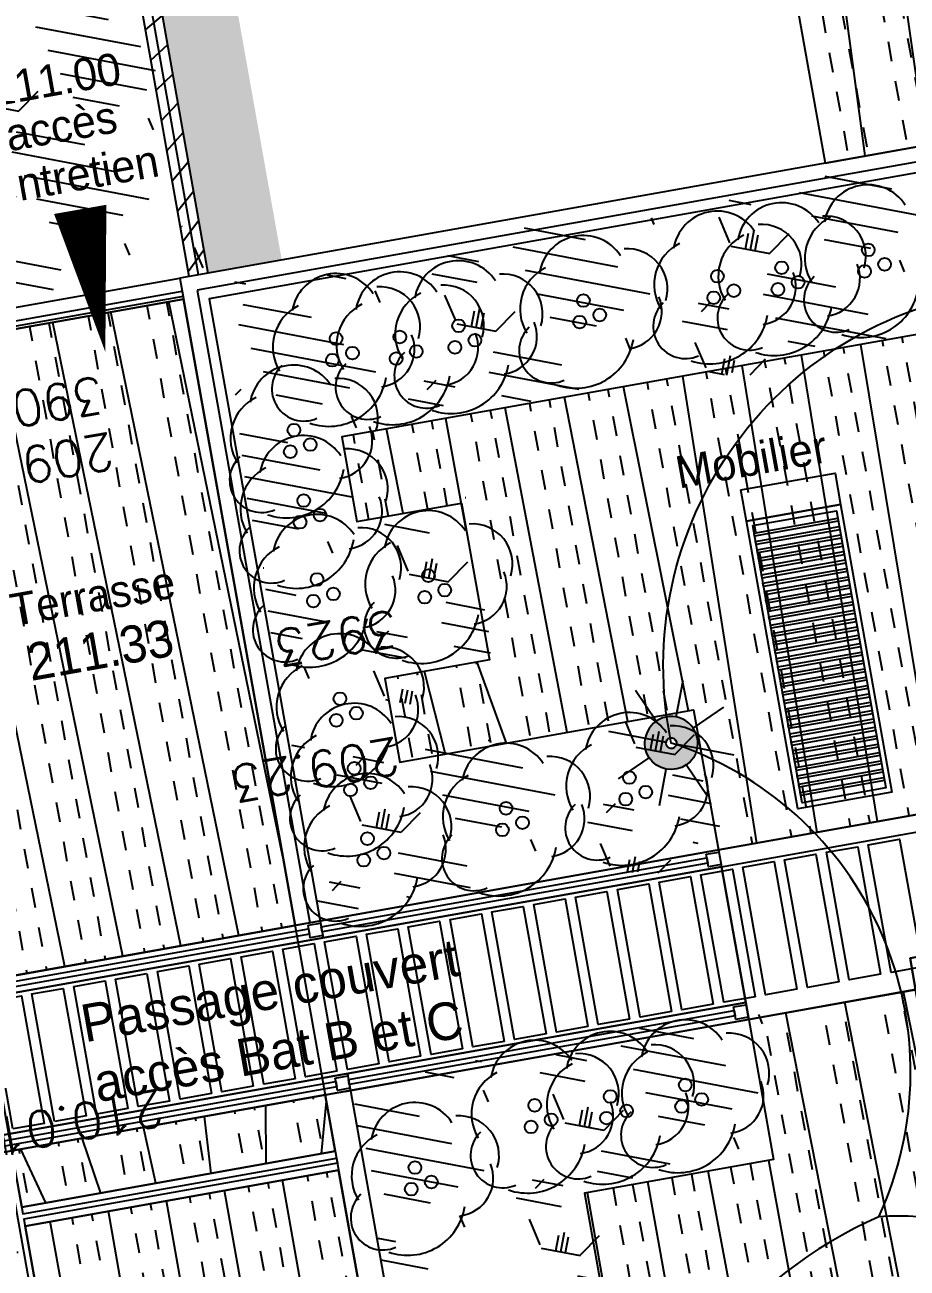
# Model space of a CAD drawing. Extents: x -2313930 to 3286427, y -3858277 to 2572692.
# Drawn here: x -5180 to -4349, y 4014 to 5184 of the extents above; entities that cross this region are included whole.
import ezdxf
from ezdxf.enums import TextEntityAlignment as Align
from ezdxf.lldxf.tags import DXFTag

# ---------------------------------------------------------------- set-up
doc = ezdxf.new("R2010")
doc.units = 0
doc.layers.add('_GAZELEC-RESERVATION 2', color=132, linetype='Continuous', lineweight=18)
doc.layers.add('Fond topo - P', color=252, linetype='Continuous', lineweight=50)
for name, color, linetype, plot in [('Fond topo - N', 252, 'Continuous', False), ('Fond topo - NCACHE', 252, 'Continuous', False), ('Fond topo - ZCACHE', 252, 'Continuous', False)]:
    doc.layers.add(name, color=color, linetype=linetype, plot=plot)
for name, color, linetype in [('Fond topo - Z_500', 252, 'Continuous'), ('prlm-VRD', 2, 'Continuous'), ('SA - arbuste', 252, 'Continuous'), ('SA - bât A-B', 252, 'Continuous'), ('SA - clôture', 252, 'DIVISE2'), ('SA - couvre sol', 252, 'Continuous'), ('SA - ECL-réso', 252, 'Eclairage public'), ('SA - haie séparative', 252, 'Continuous'), ('SA - limite revêtement', 252, 'Continuous'), ('SA - muret béton', 252, 'Continuous'), ('SA - platelage bois', 252, 'Continuous'), ('SA - végétation basse', 252, 'Continuous')]:
    doc.layers.add(name, color=color, linetype=linetype)
doc.styles.add('Arial', font='arial.ttf')
doc.styles.add('Lignes', font='arial.ttf', dxfattribs={"height": 0.35})
doc.styles.add('SIMPLEX', font='simplex_.ttf', dxfattribs={"height": 1.25})
tags = doc.linetypes.add('DIVISE2', pattern=[15.874999761581421, 6.349999904632568, -3.174999952316284, 0, -3.174999952316284, 0, -3.174999952316284]).pattern_tags.tags
tags[14:15] = [DXFTag(74, 4), DXFTag(75, 0), DXFTag(340, '0'), DXFTag(46, 0.0), DXFTag(50, 0.0), DXFTag(44, 0.0), DXFTag(45, 0.0)]
tags[12:13] = [DXFTag(74, 4), DXFTag(75, 0), DXFTag(340, '0'), DXFTag(46, 0.0), DXFTag(50, 0.0), DXFTag(44, 0.0), DXFTag(45, 0.0)]
tags[10:11] = [DXFTag(74, 4), DXFTag(75, 0), DXFTag(340, '0'), DXFTag(46, 0.0), DXFTag(50, 0.0), DXFTag(44, 0.0), DXFTag(45, 0.0)]
tags[8:9] = [DXFTag(74, 4), DXFTag(75, 0), DXFTag(340, '0'), DXFTag(46, 0.0), DXFTag(50, 0.0), DXFTag(44, 0.0), DXFTag(45, 0.0)]
tags[6:7] = [DXFTag(74, 4), DXFTag(75, 0), DXFTag(340, '0'), DXFTag(46, 0.0), DXFTag(50, 0.0), DXFTag(44, 0.0), DXFTag(45, 0.0)]
tags[4:5] = [DXFTag(74, 4), DXFTag(75, 0), DXFTag(340, '0'), DXFTag(46, 0.0), DXFTag(50, 0.0), DXFTag(44, 0.0), DXFTag(45, 0.0)]
tags = doc.linetypes.add('Eclairage public', pattern='A,5,-0.25,["ECL",Lignes,S=1,R=0,X=0,Y=-0.18],-1.25', length=6.5).pattern_tags.tags
tags[15:16] = [DXFTag(74, 4), DXFTag(75, 0), DXFTag(340, '0'), DXFTag(46, 0.0), DXFTag(50, 0.0), DXFTag(44, 0.0), DXFTag(45, 0.0)]
tags[4:5] = [DXFTag(74, 4), DXFTag(75, 0), DXFTag(340, '0'), DXFTag(46, 0.0), DXFTag(50, 0.0), DXFTag(44, 0.0), DXFTag(45, 0.0)]
pattern_1 = [(280.4264001144857, (-277130161.1279894, -473864756.7787022), (55.32121061969438, 10.17969329456503), []), (280.4264001144857, (-277130142.6875859, -473864753.3854711), (55.32121061969438, 10.17969329456503), [18.75, -18.75]), (280.4264001144857, (-277130124.2471823, -473864749.99224), (55.32121061969438, 10.17969329456503), [18.75, -18.75])]
pattern_2 = [(349.2763985886067, (-277130161.1279894, -473864756.7787022), (22.32856350872324, 117.9043497231417), [37.5000005625, -202.5000030375]), (79.27639858860677, (-277130147.3110734, -473864759.3953308), (-235.8086994462835, 44.65712701744649), [15.000000225, -105.000001575]), (79.27639858860677, (-277130138.0997961, -473864761.1397498), (-235.8086994462835, 44.65712701744649), [15.000000225, -105.000001575]), (79.27639858860677, (-277130142.7054347, -473864760.2675403), (-235.8086994462835, 44.65712701744649), [18.75000028125, -101.25000151875]), (112.9664661186067, (-277130151.916716, -473864758.5231205), (-191.1515722884832, 280.4658259369293), [12.00000018, -420.7461593111922]), (45.58633105860677, (-277130133.4941673, -473864762.0119574), (22.32856353476547, 117.9043498154048), [12.00000018, -420.7461593111923]), (45.58633105860677, (-277130124.2828801, -473864763.7563783), (22.32856353476547, 117.9043498154048), [26.00000039, -406.6661590999923]), (112.9664661186067, (-277130161.1279894, -473864756.7787022), (-191.1515722884832, 280.4658259369293), [26.00000039, -406.6661590999922]), (349.2763985886067, (-277130073.3609553, -473864750.4999832), (22.32856350872324, 117.9043497231417), [44.42455106636825, -195.5754525336318]), (349.2763985886067, (-277130085.1249766, -473864728.4255323), (22.32856350872324, 117.9043497231417), [82.81008944215131, -56.09585564143782, 43.07431864611476, -58.01973967029608]), (349.2763985886067, (-277130096.7337571, -473864706.3804808), (22.32856350872324, 117.9043497231417), [119.4799495921992, -46.28746189431191, 29.47870124218051, -44.75389087130835]), (349.2763985886067, (-277130108.4191755, -473864684.3209158), (22.32856350872324, 117.9043497231417), [100.4611429069171, -139.5388606930829]), (349.2763985886067, (-277130104.5097786, -473864665.2146754), (22.32856350872324, 117.9043497231417), [65.56973938354608, -174.4302642164539])]

# ---------------------------------------------------------------- blocks, each defined once
blk = doc.blocks.new('Candélabre', base_point=(-13.42592592600001, -9.391534390999993))
for points in [[(-13.67592592600001, -9.391534390999993, -1), (-13.17592592600001, -9.391534390999993), (-13.37592592600001, -9.391534390999993, 1), (-13.475925926, -9.391534390999993)], [(-13.67592592600001, -9.391534390999993, -1), (-13.17592592600001, -9.391534390999993), (-13.37592592600001, -9.391534390999993, 1), (-13.475925926, -9.391534390999993)], [(-13.67592592600001, -9.391534390999993), (-13.475925926, -9.391534390999993, 1), (-13.37592592600001, -9.391534390999993), (-13.17592592600001, -9.391534390999993, -1)], [(-13.67592592600001, -9.391534390999993), (-13.475925926, -9.391534390999993, 1), (-13.37592592600001, -9.391534390999993), (-13.17592592600001, -9.391534390999993, -1)]]:
    blk.add_hatch(color=250).paths.add_polyline_path(points)
at = {"linetype": 'Continuous', "flags": 128}
for points in [[(-13.42592592600001, -9.141534390999993), (-13.42592592600001, -8.791534391999988)], [(-13.60270262100001, -9.214757695999992), (-13.850189994, -8.967270322999994)], [(-13.24914923200001, -9.214757696999996), (-13.001661857, -8.96727032199999)], [(-14.02592592600001, -9.391534390999993), (-13.67592592600001, -9.391534390999993)], [(-13.17592592600001, -9.391534390999993), (-12.825925927, -9.391534390999993)], [(-13.85018999600001, -9.815798461), (-13.60270262200001, -9.568311086999998)], [(-13.00166185800001, -9.815798458999993), (-13.249149231, -9.568311085999994)], [(-13.42592592600001, -9.991534390999988), (-13.42592592600001, -9.641534390999993)]]:
    blk.add_lwpolyline(points, dxfattribs=at)
for points in [[(-13.67592592600001, -9.391534390999993), (-13.475925926, -9.391534390999993, -1), (-13.37592592600001, -9.391534390999993), (-13.17592592600001, -9.391534390999993, 1)], [(-13.67592592600001, -9.391534390999993), (-13.475925926, -9.391534390999993, 1), (-13.37592592600001, -9.391534390999993), (-13.17592592600001, -9.391534390999993, -1)]]:
    blk.add_lwpolyline(points, format="xyb", close=True, dxfattribs=at)
blk = doc.blocks.new('PTOPO')
at = {"layer": 'Fond topo - NCACHE', "style": 'SIMPLEX'}
blk.add_attdef('MAT', text='', height=0.34, dxfattribs=at).set_placement((0.09999999986030161, -0.09999999962747097), align=Align.TOP_LEFT)
at = {"layer": 'Fond topo - ZCACHE', "style": 'SIMPLEX'}
blk.add_attdef('ALT', (0.09999999986030161, 0.09999999962747097), '', height=0.34, dxfattribs=at)
blk = doc.blocks.new('A$C1F970F0F')
at = {"layer": 'SA - bât A-B'}
h = blk.add_hatch(dxfattribs=at)
h.set_pattern_fill('_USER', color=256, scale=25, angle=-143.4936667190104, style=0, pattern_type=0)
h.set_pattern_definition([(216.5063332809896, (-277130161.1279894, -473864756.7787022), (14.87279096815364, -20.09477765036497), [])])
h.paths.add_polyline_path([(-5119.301957282852, 5676.692724593727), (-5101.585512309603, 5679.874887636244), (-5001.705135416508, 5115.447188658056), (-5019.430378943646, 5112.314179895515)])
at = {"layer": 'SA - couvre sol'}
h = blk.add_hatch(dxfattribs=at)
h.set_pattern_fill('PELOUSE6', color=256, scale=20.0000003, angle=-10.72360141139323, style=0, pattern_type=2)
h.set_pattern_definition(pattern_2)
h.paths.add_polyline_path([(-6097.441743418069, 4920.177515304733), (-6197.675414534157, 5487.753718339254), (-5119.301957282852, 5676.692724593727), (-5019.430378943646, 5112.314179895515)])
h = blk.add_hatch(dxfattribs=at)
h.set_pattern_fill('PELOUSE6', color=256, scale=20.0000003, angle=-10.72360141139323, style=0, pattern_type=2)
h.set_pattern_definition(pattern_2)
h.paths.add_polyline_path([(-3402.623808803382, 4002.738312271429), (-3437.712507589949, 4199.636212808002), (-3240.81464163304, 4234.725105514619), (-3223.270195233028, 4136.276172657652), (-2523.393668735908, 4261.000187694139), (-2562.872126556909, 4482.529666060197), (-2956.667858459632, 4412.351880455288), (-2991.756751253422, 4609.249746452402), (-2794.85888531939, 4644.338639163351), (-2873.107116345795, 5083.420880229077), (-2676.209250280051, 5118.509773009871), (-2716.733466870143, 5345.90742274797), (-3626.306558289891, 5183.813676629252), (-3573.673219096088, 4888.466877775171), (-3886.433009378015, 4832.73039375921), (-3939.06634855449, 5128.077192704795), (-4875.622878340046, 4961.174765867798), (-4861.415331338533, 4881.450515412981), (-4762.966398399941, 4898.994961868626), (-4736.649728846019, 4751.321562402331), (-4835.098661767282, 4733.777116038193), (-4821.063104642834, 4655.017969675949), (-4544.422242371515, 4704.317750093585), (-4520.912684171495, 4572.396179924211), (-4896.002479472914, 4505.551953068259), (-5000.388478969709, 5091.303708193815), (-2644.601016008993, 5511.124216758372), (-2407.400474873673, 4180.096742493728)])
h = blk.add_hatch(dxfattribs=at)
h.set_pattern_fill('PELOUSE6', color=256, scale=20.0000003, angle=-10.72360141139323, style=0, pattern_type=2)
h.set_pattern_definition(pattern_2)
h.paths.add_polyline_path([(-4530.741633449554, 2455.926691246847), (-4867.580476492296, 4346.064681598684), (-4492.490680951018, 4412.908908219637), (-4468.981122882024, 4280.987338359439), (-4647.173052249411, 4249.232004214435), (-4585.76748988437, 3904.660738842532), (-4684.216422805634, 3887.116292478393), (-4660.177072840863, 3752.221847930361), (-4463.279206866626, 3787.310740728484), (-4410.645867672823, 3491.963941874403), (-4607.543733624184, 3456.875049071948), (-4589.999287218625, 3358.426116119144), (-4491.550354280032, 3375.970562574789), (-4456.461461509119, 3179.072696582007), (-4554.910394430382, 3161.528250217867), (-4502.277055231032, 2866.181451267949), (-4108.481323419815, 2936.359236890188), (-4073.392430608696, 2739.461370984579), (-4368.739229498649, 2686.828031726479), (-4333.844448654861, 2491.019406444888)])
at = {"layer": 'SA - haie séparative'}
h = blk.add_hatch(dxfattribs=at)
h.set_pattern_fill('PAVES_EVERGREEN1', color=256, scale=30.0000012, angle=-10.72360141139323, style=0, pattern_type=2)
h.set_pattern_definition([(349.2763985886067, (-277130152.3634321, -473864750.8052154), (32.26715867605478, 9.155903067109474), [15.0000006, -15.0000006]), (79.27639858860677, (-277130152.3634321, -473864750.8052154), (-9.155903067109474, 32.26715867605478), [15.0000006, -15.0000006])])
h.paths.add_polyline_path([(-3741.577973520158, 5340.124020899985), (-3672.648887766581, 5352.321608217365), (-3772.845735262865, 5918.538262582146), (-5101.585512309603, 5679.874887636244), (-5001.817125734857, 5115.427393912992), (-4932.186946450847, 5127.835895881468), (-5021.032714997484, 5626.386451342699), (-3830.825719061932, 5837.00390246101)])
at = {"layer": 'SA - platelage bois'}
h = blk.add_hatch(dxfattribs=at)
h.set_pattern_fill('PASSERELLE', color=256, scale=150, angle=-79.57359988551433, style=0, pattern_type=2)
h.set_pattern_definition(pattern_1)
h.paths.add_polyline_path([(-4473.131547800867, 5514.368344478578), (-4420.498589572083, 5219.022927735845), (-3928.61527620563, 5306.701349582033), (-3980.881579736471, 5602.060457924456)])
h = blk.add_hatch(dxfattribs=at)
h.set_pattern_fill('PASSERELLE', color=256, scale=150, angle=-79.57359988551433, style=0, pattern_type=2)
h.set_pattern_definition(pattern_1)
h.paths.add_polyline_path([(-4875.622878340046, 4961.174765867798), (-4861.415331338533, 4881.450515412981), (-4762.966398399941, 4898.994961868626), (-4736.649728846019, 4751.321562402331), (-4835.098661767282, 4733.777116038193), (-4821.063104642834, 4655.017969675949), (-4544.422242371515, 4704.317750093585), (-4520.912684171495, 4572.396179924211), (-4068.335335630077, 4653.049355077584), (-4065.528224184668, 4637.297525763334), (-2881.979355956483, 4848.216111185977), (-2922.331582675059, 5074.648656927342), (-2676.209250280051, 5118.509773009871), (-2716.733466870143, 5345.90742274797), (-3626.306558289891, 5183.813676629252), (-3573.673219096088, 4888.466877775171), (-3886.433009378015, 4832.73039375921), (-3939.06634855449, 5128.077192704795)])
h = blk.add_hatch(dxfattribs=at)
h.set_pattern_fill('PASSERELLE', color=256, scale=150, angle=-79.57359988551433, style=0, pattern_type=2)
h.set_pattern_definition(pattern_1)
h.paths.add_polyline_path([(-5320.064803223802, 5038.39767955185), (-5214.977022221075, 4448.707946739098), (-4919.630223348451, 4501.341285905692), (-5024.718004328301, 5091.031018714111)])
h = blk.add_hatch(dxfattribs=at)
h.set_pattern_fill('PASSERELLE', color=256, scale=150, angle=-79.57359988551433, style=0, pattern_type=2)
h.set_pattern_definition(pattern_1)
h.paths.add_polyline_path([(-4335.267744219151, 4440.927387803801), (-4492.490680990537, 4412.908908511484), (-4468.981122882024, 4280.987338359439), (-4647.173052249411, 4249.232004214435), (-4585.76748988437, 3904.660738842532), (-4684.216422805634, 3887.116292478393), (-4660.177072840863, 3752.221847930361), (-4463.279206866626, 3787.310740728484), (-4410.645867672823, 3491.963941874403), (-4607.543733624184, 3456.875049071948), (-4589.999287218625, 3358.426116119144), (-4491.550354280032, 3375.970562574789), (-4456.461461509119, 3179.072696582007), (-4554.910394430382, 3161.528250217867), (-4537.365948024823, 3063.079317265063), (-4143.570216190728, 3133.25710288297), (-4064.620207443004, 2690.236904562595), (-4261.518073302859, 2655.14801174281), (-4270.290296560057, 2704.372478182124), (-4368.739229498649, 2686.828031726479), (-4333.843767498192, 2491.015584049302), (-3298.165509577112, 2675.607043131192), (-3324.284533135743, 2822.171087690233), (-3718.080264969837, 2751.993302072327), (-3726.852488209704, 2801.217768603146), (-3431.982729456081, 2853.766095122478), (-3467.0716222672, 3050.663961028087), (-3761.941380923771, 2998.115634395587), (-3814.574720123121, 3293.462433345506), (-3519.227921227619, 3346.095772507767), (-3554.31681402141, 3542.993638504882), (-3652.765747051507, 3525.449192066567), (-3670.310193457068, 3623.898125019371), (-3473.412327505706, 3658.987017821825), (-3526.045666699509, 3954.333816675906), (-4226.313273780827, 3829.540107731822)])
h = blk.add_hatch(dxfattribs=at)
h.set_pattern_fill('PASSERELLE', color=256, scale=150, angle=-79.57359988551433, style=0, pattern_type=2)
h.set_pattern_definition(pattern_1)
h.paths.add_polyline_path([(-5186.555019040117, 4289.22067532637), (-5177.093474902789, 4236.128152264114), (-4881.746676030165, 4288.761491430708), (-4891.208220150163, 4341.854014584469)])
h = blk.add_hatch(dxfattribs=at)
h.set_pattern_fill('PASSERELLE', color=256, scale=150, angle=-79.57359988551433, style=0, pattern_type=2)
h.set_pattern_definition(pattern_1)
h.paths.add_polyline_path([(-5173.93547457107, 4218.407344270288), (-5034.359019091333, 3435.187811647954), (-4739.445304348425, 3490.251359636215), (-4878.588675675568, 4271.040683432549)])
at = {"layer": 'SA - végétation basse'}
h = blk.add_hatch(dxfattribs=at)
h.set_pattern_fill('PELOUSE3', color=256, scale=30.0000012, angle=-10.72360141139323, style=0, pattern_type=2)
h.set_pattern_definition([(63.75228758860676, (-277130161.1279894, -473864756.7787022), (-23.45095126548362, 279.2401461521268), [45.00000179999999, -235.223134908925]), (63.75228758860676, (-277130070.6913459, -473864682.3057902), (-23.45095126548362, 279.2401461521268), [45.00000179999999, -235.223134908925]), (63.75228758860676, (-277129980.2547024, -473864607.8328782), (-23.45095126548362, 279.2401461521268), [45.00000179999999, -235.223134908925]), (94.80050958860676, (-277130161.1279894, -473864756.7787022), (-147.3804408980185, 27.9107051026506), [30.00000119999999, -250.223135508925]), (94.80050958860676, (-277130070.6913459, -473864682.3057902), (-147.3804408980185, 27.9107051026506), [30.00000119999999, -250.223135508925]), (94.80050958860676, (-277129980.2547024, -473864607.8328782), (-147.3804408980185, 27.9107051026506), [30.00000119999999, -250.223135508925]), (349.2763985886067, (-277130150.4254121, -473864748.9555228), (90.43664346942202, 74.47291196122701), [0, -150.000006]), (349.2763985886067, (-277130128.2907439, -473864741.178331), (90.43664346942202, 74.47291196122701), [0, -150.000006]), (349.2763985886067, (-277130131.1123402, -473864724.186572), (90.43664346942202, 74.47291196122701), [0, -150.000006]), (349.2763985886067, (-277130107.9907268, -473864726.3211191), (90.43664346942202, 74.47291196122701), [0, -150.000006]), (349.2763985886067, (-277130114.7958684, -473864688.3802859), (90.43664346942202, 74.47291196122701), [0, -150.000006]), (349.2763985886067, (-277130145.871033, -473864715.8131706), (90.43664346942202, 74.47291196122701), [0, -150.000006]), (349.2763985886067, (-277130146.4181992, -473864709.3189448), (90.43664346942202, 74.47291196122701), [0, -150.000006]), (349.2763985886067, (-277130146.4030777, -473864682.394556), (90.43664346942202, 74.47291196122701), [0, -150.000006]), (349.2763985886067, (-277130175.4900693, -473864748.6971968), (90.43664346942202, 74.47291196122701), [0, -150.000006]), (349.2763985886067, (-277130174.2875769, -473864733.9636422), (90.43664346942202, 74.47291196122701), [0, -150.000006]), (349.2763985886067, (-277130189.2665902, -473864747.5843463), (90.43664346942202, 74.47291196122701), [0, -150.000006]), (349.2763985886067, (-277130188.2321773, -473864725.3383205), (90.43664346942202, 74.47291196122701), [0, -150.000006]), (349.2763985886067, (-277130175.8128164, -473864713.4801186), (90.43664346942202, 74.47291196122701), [0, -150.000006]), (349.2763985886067, (-277130177.2053921, -473864699.0031776), (90.43664346942202, 74.47291196122701), [0, -150.000006]), (349.2763985886067, (-277130185.5838336, -473864679.4629427), (90.43664346942202, 74.47291196122701), [0, -150.000006]), (349.2763985886067, (-277130158.2804474, -473864698.11404), (90.43664346942202, 74.47291196122701), [0, -150.000006]), (349.2763985886067, (-277130203.1613337, -473864706.8047658), (90.43664346942202, 74.47291196122701), [0, -150.000006]), (349.2763985886067, (-277130212.652973, -473864733.433686), (90.43664346942202, 74.47291196122701), [0, -150.000006]), (349.2763985886067, (-277130184.8232839, -473864761.1398489), (90.43664346942202, 74.47291196122701), [0, -150.000006]), (349.2763985886067, (-277130166.9053067, -473864770.5176433), (90.43664346942202, 74.47291196122701), [0, -150.000006]), (349.2763985886067, (-277130182.8034158, -473864783.9612368), (90.43664346942202, 74.47291196122701), [0, -150.000006]), (349.2763985886067, (-277130135.5774301, -473864791.408701), (90.43664346942202, 74.47291196122701), [0, -150.000006]), (349.2763985886067, (-277130151.59432, -473864765.1885123), (90.43664346942202, 74.47291196122701), [0, -150.000006]), (349.2763985886067, (-277130132.6665843, -473864764.2846365), (90.43664346942202, 74.47291196122701), [0, -150.000006])])
h.paths.add_polyline_path([(-5619.730963426575, 4212.02499725101), (-5191.837471745217, 4288.279296829281), (-5045.695815772919, 3468.21978819995), (-5473.51785215602, 3391.978222540431)])
at = {"layer": 'SA - arbuste', "ltscale": 0.800000011920929}
for centre in [(-4379.918476139799, 5137.2975368393), (-4461.434212234094, 5120.436860548519), (-4364.484094647452, 5123.717943218582), (-4521.880170372042, 5112.505224485299), (-4383.393084067439, 5117.009720998031), (-4506.445788879696, 5098.925630864582), (-4464.908820161734, 5100.149044707251), (-4445.999830724419, 5106.857267019307), (-4648.145754349272, 5089.585106503213), (-4525.354778299683, 5092.217408644031), (-4632.711372856927, 5076.005512882495), (-4765.689280663897, 5065.820667551116), (-4651.620362294243, 5069.297290570439), (-4881.018513629328, 5053.748644247284), (-4820.974017430727, 5055.296705680781), (-4750.254899171551, 5052.241073930398), (-4865.584132136981, 5040.169050626566), (-4805.53963593838, 5041.717112060063), (-4769.163888608868, 5045.532851618341), (-4884.493121574297, 5033.460828314509), (-4824.448625375698, 5035.008889748007), (-4920.74772022654, 4967.60826557184), (-4924.222328154181, 4947.320449730572), (-4905.313338716865, 4954.028672042628), (-4911.510937983407, 4901.26298820467), (-4896.076556491061, 4887.683394583953), (-4914.985545911048, 4880.975172363402), (-4794.090025082751, 4830.578956151398), (-4898.925765693043, 4827.016544090351), (-4778.655643590405, 4816.99936253068), (-4902.400373597809, 4806.728728244751), (-4883.491384200697, 4813.436950469633), (-4797.564633027721, 4810.291140218623), (-4877.393586645283, 4714.740462194453), (-4861.959205152936, 4701.160868573736), (-4880.868194572924, 4694.452646353186), (-4863.964093433779, 4649.216075609815), (-4604.806435596011, 4640.509672665263), (-4867.438701338543, 4628.928259764214), (-4848.529711941433, 4635.636481989098), (-4608.281043540981, 4620.221856732489), (-4589.372054103665, 4626.930079044545), (-4720.897196220556, 4611.625408907204), (-4705.462814728209, 4598.045815286488), (-4851.461714211336, 4583.059814193706), (-4724.371804165526, 4591.337592974431), (-4854.936322138977, 4562.771998352438), (-4836.02733271899, 4569.480220572988), (-4552.210056460241, 4351.171220300306), (-4622.895664415998, 4340.334052895918), (-4536.775674967895, 4337.591626679589), (-4693.917908120497, 4331.982988030934), (-4607.461282923652, 4326.7544592752), (-4555.684664365006, 4330.883404454707), (-4678.483526628151, 4318.403394410218), (-4626.370272360969, 4320.046236963143), (-4697.392516048138, 4311.695172189666), (-4806.748535305876, 4273.413111887661), (-4791.314153813529, 4259.833518266943), (-4810.223143233516, 4253.125296046393)]:
    blk.add_circle(centre, 6, dxfattribs=at)
at = {"layer": 'SA - arbuste', "ltscale": 0.6399999856948853}
for centre, radius, start, end in [((-4380.030373657806, 5156.893063202287), 41.674688, 32.90494450850222, 171.1222230151524), ((-4521.99206789005, 5132.100750848287), 41.674688, 32.90494467775616, 171.122222747956), ((-4461.546109752101, 5140.032386911506), 41.674688, 32.90494450850222, 171.1222224813845), ((-4396.427406502618, 5129.446781931176), 43.180544, 116.3248626312973, 211.8320557992154), ((-4419.940080371036, 5131.460747349934), 37.72767999999999, 342.9842592210746, 94.63470469373227), ((-4648.25765188461, 5109.180632774694), 41.674688, 32.90494450850222, 171.122222747956), ((-4477.943142596914, 5112.586105640396), 43.180544, 116.3248626312973, 211.8320556308634), ((-4480.386038526312, 5123.529111195208), 37.72767999999999, 342.9842594908044, 94.63470469373227), ((-4606.651622503543, 5100.608993213122), 37.72767999999999, 342.9842594908044, 94.63470469373227), ((-4538.389100734862, 5104.654469577175), 43.180544, 116.3248626312973, 211.8320556308634), ((-4765.801178199235, 5085.416193822597), 41.674688, 32.90494467775616, 171.1222224813845), ((-4881.130411164664, 5073.344170518765), 41.674688, 32.90494450850222, 171.122222747956), ((-4821.085914966065, 5074.892231952263), 41.674688, 32.90494467775616, 171.1222224813845), ((-4724.195148841044, 5076.844554265356), 37.72767999999999, 342.9842594908044, 94.63470461757107), ((-4664.654684706546, 5081.734351499251), 43.180544, 116.3248626312973, 211.8320554210229), ((-4483.719222815651, 5102.526081351936), 35.676672, 277.883133562608, 22.28760178340445), ((-4423.273264677704, 5110.457717415156), 35.676672, 277.8831336789501, 22.28760178340445), ((-4779.479885584998, 5066.32059239069), 37.72767999999999, 342.9842594908044, 94.63470461757107), ((-4410.11069255122, 5090.060407120503), 30.327872, 133.2696689600436, 293.7521365777301), ((-4839.524381783598, 5064.772530957192), 37.72767999999999, 342.9842594908044, 94.63470469373227), ((-4782.198211044046, 5057.969912551486), 43.180544, 116.3248626312973, 211.8320554210229), ((-4609.984806770006, 5079.605963365518), 35.676672, 277.8831334746112, 22.28760147896251), ((-4491.62642862264, 5073.199730825389), 30.327872, 133.2696689600436, 293.7521365777301), ((-4386.879486436897, 5109.449601342983), 54.727168, 251.0377365152544, 350.7437827194919), ((-4897.5274439866, 5045.897889243322), 43.180544, 116.3248624601254, 211.8320554210229), ((-4837.482947810876, 5047.445950681151), 43.180544, 116.3248626312973, 211.8320554210229), ((-4552.072386777916, 5065.268094670664), 30.327872, 133.2696686423436, 293.7521365777301), ((-4468.395222531193, 5092.588925052203), 54.727168, 251.0377365152544, 350.7437827194919), ((-4727.528333107506, 5055.841524417752), 35.676672, 277.883133562608, 22.28760147896251), ((-4528.841180669141, 5084.657288988983), 54.727168, 251.0377365152544, 350.7437825057393), ((-4842.857566050061, 5043.769501109588), 35.676672, 277.8831334746112, 22.28760147896251), ((-4782.813069874336, 5045.317562547418), 35.676672, 277.883133562608, 22.28760147896251), ((-4678.337970755147, 5042.347976688578), 30.327872, 133.2696686423436, 293.7521365777301), ((-4655.106764623495, 5061.737171002565), 54.727168, 251.0377365523678, 350.7437825057393), ((-4795.881497092648, 5018.583537740812), 30.327872, 133.2696683174558, 293.7521367830749), ((-4920.859617744549, 4987.203791934829), 41.674688, 32.90494467775616, 171.1222224813845), ((-4911.210730035202, 5006.511514432648), 30.327872, 133.2696686423436, 293.7521365777301), ((-4851.166233836601, 5008.059575866146), 30.327872, 133.2696683174558, 293.7521367830749), ((-4772.650290960996, 5037.972732054799), 54.727168, 251.0377365152544, 350.7437825057393), ((-4887.979523903549, 5025.900708746635), 54.727168, 251.0377365523678, 350.7437825057393), ((-4879.253588363482, 4978.632152373256), 37.72767999999999, 342.9842594908044, 94.63470461757107), ((-4827.935027727826, 5027.448770184465), 54.727168, 251.0377365152544, 350.7437825057393), ((-4937.25665058936, 4959.757510663717), 43.180544, 116.3248626312973, 211.8320556308634), ((-4911.622835501415, 4920.858514567658), 41.674688, 32.90494450850222, 171.122222747956), ((-4882.586772647273, 4957.629122434145), 35.676672, 277.8831336789501, 22.28760178340445), ((-4950.939936615086, 4920.371135848712), 30.327872, 133.2696686423436, 293.7521367830749), ((-4870.016806120349, 4912.286875006085), 37.72767999999999, 342.9842594908044, 94.63470469373227), ((-4928.019868346227, 4893.412233296546), 43.180544, 116.3248626312973, 211.8320556308634), ((-4927.708730500763, 4939.760330071193), 54.727168, 251.0377365152544, 350.7437827194919), ((-4873.349990427017, 4891.283845071307), 35.676672, 277.8831336789501, 22.28760178340445), ((-4899.037663211052, 4846.612070453339), 41.674688, 32.90494467775616, 171.122222747956), ((-4794.201922618087, 4850.174482422879), 41.674688, 32.90494467775616, 171.1222224813845), ((-4941.703154371952, 4854.025858481541), 30.327872, 133.2696686423436, 293.7521365777301), ((-4857.431633847315, 4838.04043080026), 37.72767999999999, 342.9842594908044, 94.63470469373227), ((-4752.595893237021, 4841.602842861306), 37.72767999999999, 342.9842594908044, 94.63470461757107), ((-4915.434696032987, 4819.165789177895), 43.180544, 116.3248626312973, 211.8320556308634), ((-4918.471948280506, 4873.415052708355), 54.727168, 251.0377365152544, 350.7437825057393), ((-4810.598955440023, 4822.728201147435), 43.180544, 116.3248626312973, 211.8320556308634), ((-4755.929077503484, 4820.599813013701), 35.676672, 277.8831336789501, 22.28760178340445), ((-4860.764818113777, 4817.037400952656), 35.676672, 277.883133562608, 22.28760147896251), ((-4929.117982098917, 4779.779414275716), 30.327872, 133.2696686423436, 293.7521365777301), ((-4824.282241488626, 4783.341826336762), 30.327872, 133.2696686423436, 293.7521367830749), ((-4905.886775967267, 4799.168608589703), 54.727168, 251.0377365152544, 350.7437825057393), ((-4801.051035374302, 4802.731020559244), 54.727168, 251.0377365152544, 350.7437827194919), ((-4877.50548416329, 4734.335988557441), 41.674688, 32.90494467775616, 171.1222224813845), ((-4835.899454805101, 4725.764349000201), 37.72767999999999, 342.9842594908044, 94.63470461757107), ((-4893.902517008102, 4706.88970728633), 43.180544, 116.3248626312973, 211.8320556308634), ((-4839.232639088893, 4704.761319061091), 35.676672, 277.8831336789501, 22.28760178340445), ((-4864.07599092891, 4668.81160196847), 41.674688, 32.90494450850222, 171.122222747956), ((-4822.46996157072, 4660.239962411229), 37.72767999999999, 342.9842594908044, 94.63470469373227), ((-4604.918333131348, 4660.105198936744), 41.674688, 32.90494450850222, 171.122222747956), ((-4907.585803056705, 4667.503332475657), 30.327872, 133.2696683174558, 293.7521367830749), ((-4563.312303750282, 4651.533559375172), 37.72767999999999, 342.9842594908044, 94.63470469373227), ((-4880.473023773722, 4641.365320697359), 43.180544, 116.3248626312973, 211.8320557992154), ((-4884.354596942381, 4686.892526698138), 54.727168, 251.0377365152544, 350.7437827194919), ((-4721.009093755893, 4631.220935178687), 41.674688, 32.90494467775616, 171.1222224813845), ((-4621.31536597616, 4632.658917665633), 43.180544, 116.3248626312973, 211.8320556308634), ((-4679.403064374826, 4622.649295617114), 37.72767999999999, 342.9842594908044, 94.63470461757107), ((-4825.803145854512, 4639.236932472119), 35.676672, 277.8831336789501, 22.28760178340445), ((-4851.573611729344, 4602.655340556694), 41.674688, 32.90494450850222, 171.122222747956), ((-4737.406126600704, 4603.774653907575), 43.180544, 116.3248626312973, 211.8320554210229), ((-4566.645488016745, 4630.530529527568), 35.676672, 277.883133562608, 22.28760178340445), ((-4894.156309822324, 4601.978945886685), 30.327872, 133.2696686423436, 293.7521365777301), ((-4809.967582365606, 4594.083700903615), 37.72767999999999, 342.9842594908044, 94.63470461757107), ((-4867.970644551279, 4575.20905928125), 43.180544, 116.3248626312973, 211.8320556308634), ((-4870.925103708002, 4621.368140109167), 54.727168, 251.0377364883117, 350.7437829327423), ((-4682.736248664165, 4601.646265773842), 35.676672, 277.883133562608, 22.28760147896251), ((-4634.998652001886, 4593.272542850627), 30.327872, 133.2696689600436, 293.7521365777301), ((-4611.767445870234, 4612.661737164614), 54.727168, 251.0377365152544, 350.7437825057393), ((-4813.300766632069, 4573.080671056011), 35.676672, 277.883133562608, 22.28760147896251), ((-4751.08941262643, 4564.38827909257), 30.327872, 133.2696683174558, 293.7521367830749), ((-4727.858206517654, 4583.77747341089), 54.727168, 251.0377365152544, 350.7437825057393), ((-4881.65393061721, 4535.822684379071), 30.327872, 133.2696683174558, 293.7521367830749), ((-4858.422724485558, 4555.211878693059), 54.727168, 251.0377365152544, 350.7437825057393), ((-4552.321953955372, 4370.766746658962), 41.674688, 32.90494450850222, 171.1222224813845), ((-4623.007561951335, 4359.929579167399), 41.674688, 32.90494450850222, 171.1222224813845), ((-4694.029805638505, 4351.578514393922), 41.674688, 32.90494430062202, 171.122222747956), ((-4581.401532570269, 4351.357939605827), 37.72767999999999, 342.9842592210746, 94.63470469373227), ((-4510.715924597182, 4362.195107101722), 37.72767999999999, 342.9842594908044, 94.63470461757107), ((-4652.423776280315, 4343.006874836681), 37.72767999999999, 342.9842594908044, 94.63470469373227), ((-4568.718986800184, 4343.320465387851), 43.180544, 116.3248626312973, 211.8320556308634), ((-4639.404594796147, 4332.483297896289), 43.180544, 116.3248626312973, 211.8320556308634), ((-4710.426838483317, 4324.132233122811), 43.180544, 116.3248626312973, 211.8320556308634), ((-4514.049108880974, 4341.192077162611), 35.676672, 277.8831336789501, 22.28760147896251), ((-4584.734716859608, 4330.354909762555), 35.676672, 277.883133562608, 22.28760147896251), ((-4806.860432823883, 4293.008638250649), 41.674688, 32.90494450850222, 171.122222747956), ((-4655.756960564107, 4322.003844897572), 35.676672, 277.8831336789501, 22.28760147896251), ((-4765.254403465693, 4284.436998693408), 37.72767999999999, 342.9842594908044, 94.63470469373227), ((-4582.402272848787, 4303.934090577178), 30.327872, 133.2696686423436, 293.7521367830749), ((-4653.087880821872, 4293.096923081283), 30.327872, 133.2696686423436, 293.7521367830749), ((-4559.171066734463, 4323.323284799659), 54.727168, 251.0377365523678, 350.7437825057393), ((-4823.257465668696, 4265.562356979537), 43.180544, 116.3248626312973, 211.8320556308634), ((-4724.110124531919, 4284.745858312137), 30.327872, 133.2696689600436, 293.7521365777301), ((-4700.878918417596, 4304.135052534619), 54.727168, 251.0377365152544, 350.7437827194919), ((-4629.856674730427, 4312.486117308096), 54.727168, 251.0377365152544, 350.7437827194919), ((-4768.587587749485, 4263.433968754298), 35.676672, 277.8831336789501, 22.28760178340445), ((-4836.940751717297, 4226.175982168864), 30.327872, 133.2696686423436, 293.7521365777301), ((-4813.709545602974, 4245.565176391345), 54.727168, 251.0377364883117, 350.7437829327423)]:
    blk.add_arc(centre, radius, start, end, dxfattribs=at)
at = {"layer": 'SA - bât A-B', "ltscale": 2.539999961853027}
for p, q in [((-5796.129208338603, 4973.87400026643), (-5028.226891967716, 5110.720795704585)), ((-5661.917648053106, 4220.759048003036), (-4822.62495231756, 4370.32822323758))]:
    blk.add_line(p, q, dxfattribs=at)
at = {"layer": 'SA - bât A-B', "linetype": 'Continuous', "ltscale": 2.539999961853027}
blk.add_line((-5011.987817731413, 5099.394161246686), (-4905.847372712563, 4503.797508346077), dxfattribs=at)
at = {"layer": 'SA - bât A-B', "linetype": 'Continuous', "ltscale": 2.539999961853027, "elevation": 9.999999999999998e-08, "flags": 128}
for points in [[(-4891.208220167493, 4341.854014492964), (-4550.158628513374, 2428.087821803657), (-3171.873868801296, 2673.710017606947), (-3404.319882600679, 3978.057930172946), (-2379.562068281582, 4160.679690604004), (-2625.183937557962, 5538.9626177042), (-5028.226891870663, 5110.720795591417), (-4919.630223348451, 4501.341285905692)], [(-4538.832048105923, 2444.327162202496), (-3188.11766236816, 2685.063134288174), (-3420.558952990663, 3989.384543523098), (-2395.801138837249, 4172.00630408032), (-2636.510566602577, 5522.723550404896), (-5011.987817731413, 5099.394161246686)], [(-4870.387587714489, 4361.816510965448), (-4530.741633449554, 2455.926691246847), (-3199.716966173931, 2693.153391904228), (-3432.158289101265, 3997.474982045343), (-2407.400474873673, 4180.096742493728), (-2644.601016008993, 5511.124216758372), (-5000.388478969709, 5091.303708193815), (-4893.195368027506, 4489.800123754009)], [(-3519.227921227619, 3346.095772507767), (-3554.31681402141, 3542.993638504882), (-3652.765747051507, 3525.449192066567), (-3670.310193457068, 3623.898125019371), (-3473.412327505706, 3658.987017821825), (-3526.045673387598, 3954.333854435716), (-4226.313273780827, 3829.540107731822), (-4335.267744219151, 4440.927387803801), (-4492.490680990537, 4412.908908511484), (-4468.981122882024, 4280.987338359439), (-4647.173052249411, 4249.232004214435), (-4585.767489775534, 3904.660738916708), (-4684.216422788304, 3887.116292569898), (-4660.177072840863, 3752.221847930361), (-4463.279206866626, 3787.310740728484), (-4410.645867672823, 3491.963941874403), (-4607.543733624184, 3456.875049071948), (-4589.999287218625, 3358.426116119144)]]:
    blk.add_lwpolyline(points, dxfattribs=at)
for points in [[(-4821.063104642834, 4655.017969675949), (-4544.422242371515, 4704.317750093585), (-4518.105572726086, 4556.644350609961), (-2832.754889553043, 4856.988334378877), (-2873.107116231412, 5083.420880207415), (-2676.209250280051, 5118.509773009871), (-2716.733466870143, 5345.90742274797), (-3626.306558272562, 5183.813676720758), (-3573.673219096088, 4888.466877775171), (-3886.433009378015, 4832.73039375921), (-3939.06634855449, 5128.077192704795), (-4875.622878340046, 4961.174765867798), (-4861.415331338533, 4881.450515412981), (-4762.966398399941, 4898.994961868626), (-4736.649728846019, 4751.321562402331), (-4835.098661767282, 4733.777116038193)], [(-4499.742894721237, 4911.344489581298), (-4411.138855136674, 4927.134491336422), (-4405.875521137713, 4897.599811483336), (-4494.479560836657, 4881.809809749874)], [(-4494.479560836657, 4881.809809749874), (-4405.875521137713, 4897.599811483336), (-4357.628293569735, 4626.865245800994), (-4446.232333268679, 4611.075244067531)], [(-4488.6798918638, 4877.76458538603), (-4409.920745478679, 4891.800142506147), (-4363.427962559922, 4630.910470073331), (-4442.187108927713, 4616.874913044721)], [(-4487.422804467986, 4870.710563244559), (-4408.663658100195, 4884.746120273168), (-4408.137324750627, 4881.792652297391), (-4486.896471135747, 4867.757095177276)], [(-4486.01924874528, 4862.834648587434), (-4407.260102360161, 4876.87020570755), (-4406.733769027922, 4873.916737640267), (-4485.492915413042, 4859.881180520151)], [(-4484.615693022576, 4854.95873393031), (-4405.856546637456, 4868.994291050425), (-4405.330213305218, 4866.040822983142), (-4484.089359673008, 4852.005265954532)], [(-4335.267744219151, 4440.927387803801), (-4492.490680990537, 4412.908908511484), (-4518.105572726086, 4556.644350609961), (-2832.754889553043, 4856.988334378877), (-2812.403331702073, 4742.787572111823), (-4340.531078218113, 4470.462067656887)], [(-4483.212137317201, 4847.082819181678), (-4404.452990937628, 4861.118376397632), (-4403.926657565184, 4858.164908417522), (-4482.685803950303, 4844.129351297407)], [(-4481.808581617373, 4839.206904528886), (-4403.049435306429, 4853.242461757836), (-4402.523101842478, 4850.288993760398), (-4481.282248227599, 4836.253436640282)], [(-4480.405025877339, 4831.330989963268), (-4401.645879583723, 4845.366547100712), (-4401.119546119774, 4842.413079103273), (-4479.878692504893, 4828.377521983158)], [(-4479.001470246139, 4823.455075323472), (-4400.24232384369, 4837.490632535093), (-4399.715990397069, 4834.537164446147), (-4478.47513676486, 4820.501607417538)], [(-4477.597914523434, 4815.579160666346), (-4398.838768120985, 4829.614717877968), (-4398.312434788746, 4826.661249810684), (-4477.071581042155, 4812.625692760414)], [(-4476.19435880073, 4807.703246009221), (-4397.435212398281, 4821.738803220843), (-4396.908879048712, 4818.785335245066), (-4475.668025433832, 4804.74977812495)], [(-4474.790803060696, 4799.827331443603), (-4396.031656675576, 4813.862888563718), (-4395.505323326008, 4810.90942058794), (-4474.264469711127, 4796.873863467825)], [(-4473.387247337991, 4791.951416786478), (-4394.628100958418, 4805.986974002431), (-4394.101767603303, 4803.033505930815), (-4472.860913988423, 4788.9979488107)], [(-4471.983691638162, 4784.075502133684), (-4393.224545235713, 4798.111059345306), (-4392.698211880598, 4795.157591273691), (-4471.457358248389, 4781.122034245082)], [(-4470.580135915458, 4776.19958747656), (-4391.820989621843, 4790.235144614005), (-4391.294656140564, 4787.281676708071), (-4470.053802525684, 4773.246119587957)], [(-4469.176580192753, 4768.323672819435), (-4390.417433899139, 4782.35922995688), (-4389.891100417859, 4779.405762050947), (-4468.650246802979, 4765.370204930831)], [(-4467.773024544225, 4760.447758271145), (-4389.013878176434, 4774.483315299755), (-4388.487544695155, 4771.529847393822), (-4467.246691080274, 4757.494290273706)], [(-4466.36946882152, 4752.571843614021), (-4387.610322436401, 4766.607400734136), (-4387.083989086832, 4763.653932758359), (-4465.843135357569, 4749.618375616581)], [(-4464.965913098815, 4744.695928956896), (-4386.206766713695, 4758.731486077011), (-4385.680433364127, 4755.778018101234), (-4464.439579731918, 4741.742461072624)], [(-4463.56235737611, 4736.82001429977), (-4384.803211013867, 4750.855571424218), (-4384.276877624093, 4747.902103535615), (-4463.036024009212, 4733.866546415499)], [(-4462.158801658952, 4728.944099738484), (-4383.399655291162, 4742.979656767094), (-4382.873321901387, 4740.02618887849), (-4461.632468286509, 4725.990631758374)], [(-4460.755245936248, 4721.068185081359), (-4381.996099568457, 4735.103742109969), (-4381.469766178684, 4732.150274221365), (-4460.228912563804, 4718.114717101249)], [(-4459.351690213542, 4713.192270424234), (-4380.592543919929, 4727.227827561679), (-4380.066210455979, 4724.27435956424), (-4458.82535682377, 4710.23880253563)], [(-4457.948134490838, 4705.31635576711), (-4379.188988197224, 4719.351912904554), (-4378.662654715945, 4716.398444998621), (-4457.421801118394, 4702.362887787)], [(-4456.54457885964, 4697.440441127314), (-4377.785432474519, 4711.47599824743), (-4377.259099016116, 4708.522530345828), (-4456.018245395689, 4694.486973129875)], [(-4455.141023119606, 4689.564526561694), (-4376.381876751815, 4703.600083590304), (-4375.855543384918, 4700.646615706032), (-4454.614689695861, 4686.611058477082)], [(-4453.737467396901, 4681.688611904569), (-4374.97832101178, 4695.724169024685), (-4374.451987662213, 4692.770701048908), (-4453.211134064662, 4678.735143837286)], [(-4452.333911697072, 4673.812697251777), (-4373.574765311952, 4687.848254371893), (-4373.048431939507, 4684.894786391783), (-4451.807578324628, 4670.859229271668)], [(-4450.930355974368, 4665.936782594652), (-4372.171209589247, 4679.972339714768), (-4371.644876199473, 4677.018871826163), (-4450.404022601922, 4662.983314614543)], [(-4449.526800251662, 4658.060867937527), (-4370.767653866543, 4672.096425057643), (-4370.241320476769, 4669.142957169039), (-4449.000466879218, 4655.107399957417)], [(-4448.123244511628, 4650.184953371908), (-4369.364098235344, 4664.220510417847), (-4368.837764771393, 4661.267042420408), (-4447.596911156514, 4647.231485300293)], [(-4446.719688788924, 4642.309038714783), (-4367.96054249531, 4656.344595852228), (-4367.434209071565, 4653.391127767615), (-4446.193355433808, 4639.355570643168)], [(-4445.316133157724, 4634.433124074988), (-4366.556986772604, 4648.468681195103), (-4366.03065334886, 4645.515213110491), (-4444.789799716651, 4631.479656081881)], [(-4443.91257743502, 4626.557209417862), (-4365.1534310499, 4640.592766537978), (-4364.627097700332, 4637.639298562201), (-4443.386243993946, 4623.603741424756)]]:
    blk.add_lwpolyline(points, close=True, dxfattribs=at)
at = {"layer": 'SA - bât A-B', "elevation": 9.999999999999998e-08, "flags": 128}
blk.add_lwpolyline([(-5121.954409748454, 5175.424193091531, 49.99999999999999, 0, 0), (-5098.315279813015, 5041.130626136996, 0, 0, 0)], format="xyseb", dxfattribs=at)
at = {"layer": 'SA - bât A-B', "ltscale": 2.539999961853027, "elevation": 9.999999999999998e-08, "flags": 128}
for points in [[(-4880.606287056421, 4282.362310870307), (-4879.72906472349, 4277.439864101785), (-5175.074775250284, 4224.800417823336), (-5034.359019091333, 3435.187811647954), (-4742.95190375203, 3487.125357388083), (-4742.0746814191, 3482.202910619562), (-5506.038401039833, 3346.058006703334), (-5506.9156234303, 3350.980453293176), (-5039.702805419353, 3434.235493811883), (-5325.847200644801, 5039.906584612185), (-5793.058930253068, 4956.64543678128), (-5793.936152585999, 4961.567883549801), (-5026.033836163125, 5098.414679262473), (-5025.156613887041, 5093.492232694292), (-5320.502392487839, 5040.853168600118), (-5175.951997384936, 4229.722863511644)], [(-5320.064803206473, 5038.397679643355), (-5024.718004328301, 5091.031018714111), (-4881.746676030165, 4288.761491430708), (-5177.093474902789, 4236.128152264114)], [(-5687.532733795879, 4364.494455562055), (-5659.110730614919, 4205.007184149327), (-4039.913332426243, 4493.562083660523), (-4068.335335630077, 4653.049355077584)], [(-4328.924127266155, 4462.372975697837), (-4358.458807133452, 4457.109641748961), (-4379.86303179794, 4577.217339989232), (-4350.328351947972, 4582.480673846602)], [(-5687.532539788655, 4364.494490101513), (-4520.912684188825, 4572.396179832705), (-4518.105572726086, 4556.644350609961), (-5684.725428325916, 4348.74266087877)], [(-4895.037534870922, 4500.13726178673), (-4531.76161159323, 4564.87615498289), (-4530.88438929427, 4559.953708410377), (-4894.160312612167, 4495.214815127043)], [(-4532.375667268707, 4568.321867672016), (-4520.561795285185, 4570.427201244634), (-4518.456461726778, 4558.613329311199), (-4530.270333618793, 4556.507995721251)], [(-4407.683273651274, 4448.337418577722), (-4437.217953501243, 4443.074084720351), (-4458.622178183059, 4563.181782869116), (-4429.087498201379, 4568.445116796332)], [(-4368.303700447276, 4455.355197135614), (-4397.83838033745, 4450.09186319107), (-4419.242604979061, 4570.199561427007), (-4389.707925020258, 4575.462895358555)], [(-5684.72542823441, 4348.742660861441), (-4518.105572726086, 4556.644350609961), (-4495.297792453276, 4428.660737734227), (-5661.91764794427, 4220.759048077212)], [(-4486.442420036395, 4434.301861457607), (-4515.977099903692, 4429.03852750873), (-4537.381324459344, 4549.146225823177), (-4507.846644586501, 4554.409559676216)], [(-4447.062846832396, 4441.319640015498), (-4476.597526699694, 4436.056306066622), (-4498.001751364181, 4556.164004306892), (-4468.467071422707, 4561.427338146934)], [(-4525.821993217516, 4427.284082895383), (-4555.356673067484, 4422.020749038013), (-4576.760897657795, 4542.128447169448), (-4547.226217790499, 4547.391781118324)], [(-4604.581139602636, 4413.248525775268), (-4634.115819452604, 4407.985191917896), (-4655.520044025586, 4528.092890140838), (-4625.985364175618, 4533.356223998209)], [(-4565.201566421514, 4420.266304337491), (-4594.736246288811, 4415.002970388615), (-4616.140470838916, 4535.110668607223), (-4586.60579097162, 4540.3740025561)], [(-4683.340285896251, 4399.212968637823), (-4712.874965855053, 4393.949634706276), (-4734.279190410706, 4514.057333020723), (-4704.744510560738, 4519.320666878093)], [(-4643.960712789305, 4406.230747308882), (-4673.495392673932, 4400.9674132685), (-4694.899617224038, 4521.075111487108), (-4665.36493735674, 4526.338445435985)], [(-4722.719859077372, 4392.195190075598), (-4752.254539041722, 4386.931856239889), (-4773.658763609157, 4507.039554366993), (-4744.12408374186, 4512.302888315869)], [(-5284.895629025594, 4430.6611970875), (-4906.851406854444, 4498.031928214111), (-4905.974184504183, 4493.109481537096), (-5284.01840676684, 4425.738750427814)], [(-4907.465462455743, 4501.477640794402), (-4895.651590546399, 4503.582974475856), (-4893.546256936691, 4491.769102437917), (-4905.360128902883, 4489.663768956804)], [(-4801.479005462492, 4378.159632955483), (-4831.01368531246, 4372.896299098113), (-4852.417909976948, 4493.003997338383), (-4822.883230126979, 4498.267331195754)], [(-4762.099432264041, 4385.177411609213), (-4791.634112240174, 4379.91407758616), (-4813.038336813155, 4500.021775809101), (-4783.503656945858, 4505.285109757978)], [(-4880.238151847612, 4364.124075835368), (-4909.77283169758, 4358.860741977997), (-4931.177056362068, 4478.968440218268), (-4901.642376420594, 4484.231774058309)], [(-4840.858578649161, 4371.141854489098), (-4870.393258516458, 4365.878520540221), (-4891.797483198276, 4485.986218688986), (-4862.262803290772, 4491.249552725036)], [(-4919.61772505161, 4357.106297277476), (-4949.152404901578, 4351.842963420106), (-4970.556629583395, 4471.95066156887), (-4941.021949584386, 4477.213995587591)], [(-4998.376871413853, 4343.070740153029), (-5027.911551286698, 4337.807406299989), (-5049.315775836803, 4457.915104518599), (-5019.781095986835, 4463.17843837597)], [(-4958.997298215402, 4350.088518806759), (-4988.531978100029, 4344.825184766376), (-5009.936202655681, 4464.932883080823), (-4980.401522805713, 4470.196216938194)], [(-5106.670697671818, 4323.771849179875), (-5128.074922221923, 4443.879547398484), (-5098.540242371955, 4449.142881255854), (-5077.136017781644, 4329.035183124419)], [(-5059.160669173504, 4456.160659909585), (-5037.756444600523, 4336.052961686642), (-5067.29112446782, 4330.789627737767), (-5088.695349058131, 4450.897325869202)], [(-5146.050270852939, 4316.754070617651), (-5167.454495425921, 4436.861768840592), (-5137.919815535747, 4442.125102785137), (-5116.515590985642, 4322.017404566527)], [(-5661.917648053106, 4220.759048003036), (-4495.297792453276, 4428.660737734227), (-4492.490680990537, 4412.908908511484), (-5659.110536590367, 4205.007218780292)], [(-5185.429844074267, 4309.736291968254), (-5206.834068607042, 4429.843990278368), (-5177.299388757075, 4435.107324135739), (-5155.895164166764, 4314.999626004304)], [(-4506.760775533158, 4424.586425573538), (-4494.94690354409, 4426.691759050319), (-4492.841569991229, 4414.877887212721), (-4504.655441900573, 4412.772553531267)], [(-4869.422643152702, 4356.401819596746), (-4506.146719834805, 4421.14071288008), (-4505.26949757605, 4416.218266220393), (-4868.545420876619, 4351.479373028566)], [(-5259.280737307374, 4286.925754897517), (-4881.236515118895, 4354.296486115632), (-4880.359292763087, 4349.37403934278), (-5258.40351503129, 4282.003308329337)], [(-4881.850570720194, 4357.742198695924), (-4870.03669881085, 4359.847532377378), (-4867.931365178266, 4348.033660335107), (-4879.745237184664, 4345.928326766821)], [(-5173.93547457107, 4218.407344270288), (-4878.588675675568, 4271.040683432549), (-4739.445304348425, 3490.251359636215), (-5034.79210323838, 3437.618020378115)]]:
    blk.add_lwpolyline(points, close=True, dxfattribs=at)
blk.add_lwpolyline([(-4872.502922891676, 4345.187459338026), (-4335.267744219151, 4440.927387803801), (-4340.531078218113, 4470.462067656887), (-4060.132965714846, 4520.431422418637), (-4083.291635023007, 4650.384013812597), (-5687.53253967982, 4364.49449017569), (-5659.110536498862, 4205.007218762963), (-4891.208220167493, 4341.854014492964)], dxfattribs=at)
at = {"layer": 'SA - clôture', "ltscale": 0.1000000014901161, "elevation": 9.999999999999998e-08, "flags": 128}
blk.add_lwpolyline([(-5010.567757168638, 5113.880684274619), (-5110.443734813213, 5678.283806212989)], dxfattribs=at)
at = {"layer": 'SA - ECL-réso', "ltscale": 0.75, "elevation": 9.999999999999998e-08, "flags": 128}
for points in [[(-4369.874974451702, 4227.062549708057, 0.4494577209068973), (-4565.401400396702, 4673.066385597581, -0.443058817884025), (-4255.697642165277, 5099.253156840582, 0.347644067554528), (-3731.071155143582, 4884.60289264525, -0.3019893690622334), (-2960.449616895612, 4586.653190246761, 0.2898849259744576), (-3262.91714472225, 4205.133301415073)], [(-4147.194311888063, 4080.129968697482, 0.3461317724329636), (-4369.874974451702, 4227.062549708057, 0.2412726222501949), (-4615.533278049003, 3923.516989128872, 0.2293300014511306), (-4512.327666494318, 3346.350587378748, -0.3310049230299431), (-4115.302226212525, 2825.990739713797, -0.235092745844293), (-3418.516958922506, 2955.622052266285, -0.471621246903067), (-3636.203820858852, 3578.55210960342)]]:
    blk.add_lwpolyline(points, format="xyb", dxfattribs=at)
at = {"layer": 'SA - limite revêtement', "elevation": 9.999999999999998e-08, "flags": 128}
blk.add_lwpolyline([(-3928.61527620563, 5306.701349582033), (-3980.89065047358, 5602.111717134027), (-4473.13535402358, 5514.389702737769), (-4420.498589572083, 5219.022927735845)], dxfattribs=at)
at = {"layer": 'SA - muret béton', "ltscale": 2.539999961853027, "elevation": 9.999999999999998e-08, "flags": 128}
blk.add_lwpolyline([(-5119.301957282852, 5676.692724593727), (-5101.585512309603, 5679.874887636244), (-5001.705135416508, 5115.447188658056), (-5019.430378943646, 5112.314179895515)], close=True, dxfattribs=at)
at = {"layer": 'SA - platelage bois', "elevation": 9.999999999999998e-08, "flags": 128}
for points in [[(-4473.131547800867, 5514.368344478578), (-4420.498589572083, 5219.022927735845), (-3928.61527620563, 5306.701349582033), (-3980.881579736471, 5602.060457924456)], [(-4875.622878340046, 4961.174765867798), (-4861.415331338533, 4881.450515412981), (-4762.966398399941, 4898.994961868626), (-4736.649728846019, 4751.321562402331), (-4835.098661767282, 4733.777116038193), (-4821.063104642834, 4655.017969675949), (-4544.422242371515, 4704.317750093585), (-4520.912684171495, 4572.396179924211), (-4068.335335630077, 4653.049355077584), (-4065.528224184668, 4637.297525763334), (-2881.979355956483, 4848.216111185977), (-2922.331582675059, 5074.648656927342), (-2676.209250280051, 5118.509773009871), (-2716.733466870143, 5345.90742274797), (-3626.306558289891, 5183.813676629252), (-3573.673219096088, 4888.466877775171), (-3886.433009378015, 4832.73039375921), (-3939.06634855449, 5128.077192704795)], [(-5320.064803223802, 5038.39767955185), (-5214.977022221075, 4448.707946739098), (-4919.630223348451, 4501.341285905692), (-5024.718004328301, 5091.031018714111)], [(-5186.555019040117, 4289.22067532637), (-5177.093474902789, 4236.128152264114), (-4881.746676030165, 4288.761491430708), (-4891.208220150163, 4341.854014584469)], [(-5173.93547457107, 4218.407344270288), (-5034.359019091333, 3435.187811647954), (-4739.445304348425, 3490.251359636215), (-4878.588675675568, 4271.040683432549)]]:
    blk.add_lwpolyline(points, close=True, dxfattribs=at)
blk.add_lwpolyline([(-3519.227921227619, 3346.095772507767), (-3554.31681402141, 3542.993638504882), (-3652.765747051507, 3525.449192066567), (-3670.310193457068, 3623.898125019371), (-3473.412327505706, 3658.987017821825), (-3526.045666699509, 3954.333816675906), (-4226.313273780827, 3829.540107731822), (-4335.267744219151, 4440.927387803801), (-4492.490680990537, 4412.908908511484), (-4468.981122882024, 4280.987338359439), (-4647.173052249411, 4249.232004214435), (-4585.76748988437, 3904.660738842532), (-4684.216422805634, 3887.116292478393), (-4660.177072840863, 3752.221847930361), (-4463.279206866626, 3787.310740728484), (-4410.645867672823, 3491.963941874403), (-4607.543733624184, 3456.875049071948), (-4589.999287218625, 3358.426116119144)], dxfattribs=at)
at = {"layer": 'Fond topo - P', "ltscale": 2}
ref = blk.add_blockref('PTOPO', (-5085.511085015535, 4976.873648706705), dxfattribs=dict(at, xscale=99.99999999999994, yscale=99.99999999999994, zscale=99.99999999999994, rotation=190.0656205306617))
ref.add_attrib('MAT', '3905', dxfattribs={"layer": 'Fond topo - N', "color": 0, "ltscale": 2, "height": 33.99999999999999, "rotation": 190.0656204987762, "style": 'SIMPLEX'}).set_placement((-5097.104926824559, 4984.971971452732), align=Align.TOP_LEFT)
ref.add_attrib('ALT', '209.56', (-5093.609407738685, 4965.27980689335), dxfattribs={"layer": 'Fond topo - Z_500', "color": 0, "ltscale": 2, "height": 33.99999999999999, "rotation": 190.0656204987762, "style": 'SIMPLEX'})
ref = blk.add_blockref('PTOPO', (-4808.530561128491, 4757.002629766652), dxfattribs=dict(at, xscale=99.99999999999994, yscale=99.99999999999994, zscale=99.99999999999994, rotation=190.0656205306617))
ref.add_attrib('MAT', '3923', dxfattribs={"layer": 'Fond topo - N', "color": 0, "ltscale": 2, "height": 33.99999999999999, "rotation": 190.0656204987762, "style": 'SIMPLEX'}).set_placement((-4820.124402995049, 4765.100952334), align=Align.TOP_LEFT)
ref.add_attrib('ALT', '209.23', (-4824.383411061262, 4678.45408809361), dxfattribs={"layer": 'Fond topo - Z_500', "color": 0, "ltscale": 2, "height": 33.99999999999999, "rotation": 190.0656204987762, "style": 'SIMPLEX'})
ref = blk.add_blockref('PTOPO', (-5209.30167844046, 4325.080468496722), dxfattribs=dict(at, xscale=99.99999999999994, yscale=99.99999999999994, zscale=99.99999999999994, rotation=190.0656205306617))
ref.add_attrib('MAT', '3902', dxfattribs={"layer": 'Fond topo - N', "color": 0, "ltscale": 2, "height": 33.99999999999999, "rotation": 190.0656204987762, "style": 'SIMPLEX'}).set_placement((-5220.895520249483, 4333.178791242748), align=Align.TOP_LEFT)
ref.add_attrib('ALT', '210.01', (-5046.641067297651, 4347.105558820884), dxfattribs={"layer": 'Fond topo - Z_500', "color": 0, "ltscale": 2, "height": 33.99999999999999, "rotation": 190.0656204987762, "style": 'SIMPLEX'})
at = {"layer": 'SA - ECL-réso', "linetype": 'ByBlock', "xscale": 99.99999999999999, "yscale": 99.99999999999999, "zscale": 99.99999999999999, "rotation": 349.2763985886067}
blk.add_blockref('Candélabre', (-4565.401400396702, 4673.066385597581), dxfattribs=at)
at = {"layer": 'SA - bât A-B', "style": 'Arial'}
for s, height, rotation, width, p in [('211.00', 30.3030599, 10.06521972151299, 0.9545000195503235, (-5203.303056751342, 5272.133927793365)), ('accès', 30.3030599, 10.06521972151299, 0.9545000195503235, (-5189.229424732213, 5229.929319096635)), ('entretien', 30.3030599, 10.06521972151299, 0.9545000195503235, (-5200.818029464572, 5179.403351893259)), ('Mobilier', 30.3049096, 10.10452419321967, 0.9703073501586914, (-4558.188098837159, 4912.501908585165)), ('Terrasse', 30.3049096, 10.10452419321967, 0.9375, (-5184.779559705543, 4782.979509194663)), ('211.33', 34.99999999999999, 10.10452419321967, 0.9273999929428101, (-5168.325963251918, 4731.420991384498)), ('Passage couvert', 35.3557278, 10.10452419321967, 0.9797712564468384, (-5117.605031524222, 4391.241916615229)), ('accès Bat B et C', 35.3557278, 10.10452419321967, 0.9560670852661133, (-5105.475978279241, 4334.86914153778))]:
    blk.add_text(s, height=height, rotation=rotation, dxfattribs=dict(at, width=width)).set_placement(p)

msp = doc.modelspace()

# ---------------------------------------------------------------- linework, layer by layer
at = {"layer": '_GAZELEC-RESERVATION 2'}
msp.add_circle((486248.4803309143, -227485.9628347494), 2800178.148749841, dxfattribs=at)

# ---------------------------------------------------------------- block references
at = {"layer": 'prlm-VRD'}
msp.add_blockref('A$C1F970F0F', (-5.729869075061288, -165.0016201740946), dxfattribs=at)

doc.saveas('drawing.dxf')
